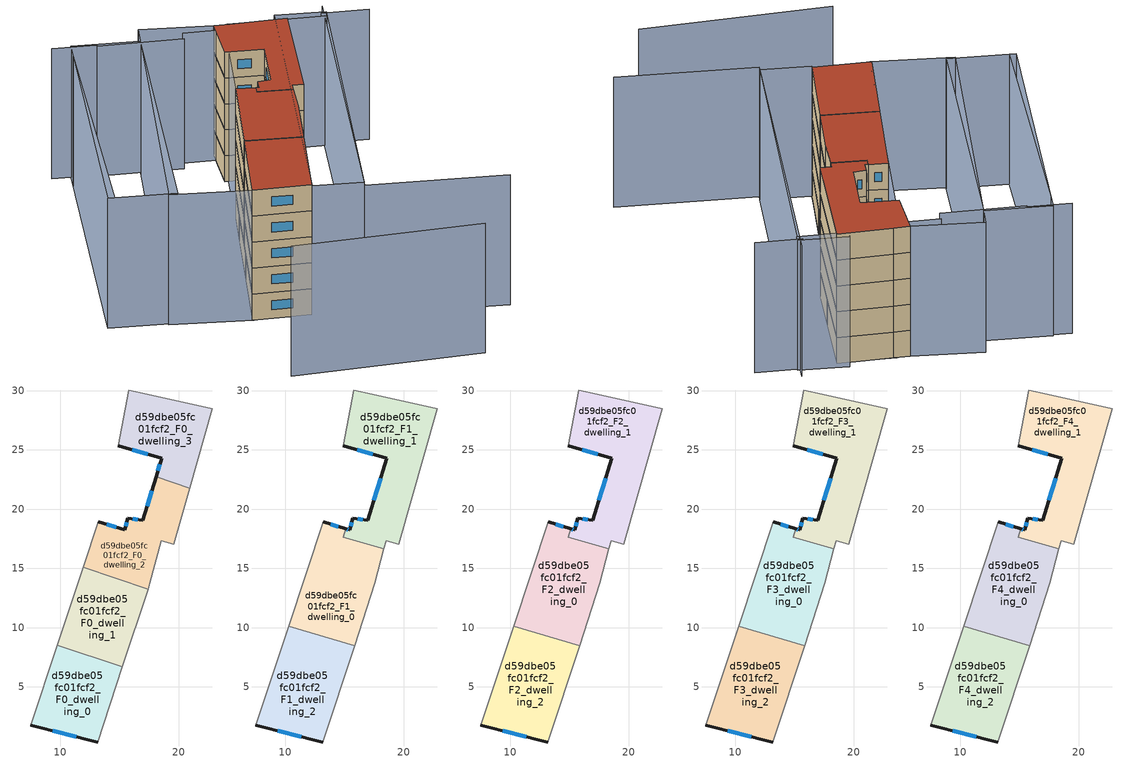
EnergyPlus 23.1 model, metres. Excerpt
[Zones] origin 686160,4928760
d59dbe05fc01fcf2_F0_dwelling_0
 floor ground (EU_floor_Construction): 15.25,6.67 13.17,0.34 7.5,1.75 9.74,8.5 z0
 wall outside (EU_wall_Construction): 7.5,1.75 13.17,0.34 z0:3
 wall adiabatic (EU_wall_Construction): 13.17,0.34 15.25,6.67 / 9.74,8.5 7.5,1.75 z0:3
 wall to d59dbe05fc01fcf2_F0_dwelling_1 (EU_wall_Construction): 15.25,6.67 9.74,8.51 z0:3
 window (EU_Window_Construction): 9.34,1.29 11.33,0.8 z0.98:2.02
d59dbe05fc01fcf2_F0_dwelling_1
 floor ground (EU_floor_Construction): 17.41,13.25 15.25,6.67 9.74,8.5 11.92,15.07 z0
 wall adiabatic (EU_wall_Construction): 15.25,6.67 17.41,13.25 / 11.92,15.07 9.74,8.5 z0:3
 wall to d59dbe05fc01fcf2_F0_dwelling_2 (EU_wall_Construction): 17.4,13.25 11.92,15.07 z0:3
d59dbe05fc01fcf2_F0_dwelling_2
 floor ground (EU_floor_Construction): 20.93,21.77 19.59,17.03 18.5,17.34 17.57,13.75 17.41,13.25 11.92,15.07 13.2,18.92 15.44,18.24 15.7,19.23 16.97,19.05 18.08,22.72 z0
 wall outside (EU_wall_Construction): 18.08,22.72 16.97,19.05 15.7,19.23 15.44,18.24 13.2,18.92 z0:3
 wall adiabatic (EU_wall_Construction): 13.2,18.92 11.92,15.07 / 17.41,13.25 17.57,13.75 18.5,17.34 19.59,17.03 20.93,21.77 z0:3
 wall to d59dbe05fc01fcf2_F0_dwelling_3 (EU_wall_Construction): 20.93,21.77 18.08,22.72 z0:3
 window (EU_Window_Construction): 14.71,18.46 13.93,18.7 / 15.62,18.91 15.52,18.56 / 16.56,19.11 16.11,19.17 / 17.72,21.53 17.33,20.25 z0.98:2.02
d59dbe05fc01fcf2_F0_dwelling_3
 floor ground (EU_floor_Construction): 22.83,28.46 20.93,21.77 18.08,22.72 18.56,24.29 14.88,25.33 15.77,30.05 17.34,29.7 z0
 wall outside (EU_wall_Construction): 14.88,25.33 18.56,24.29 18.08,22.72 z0:3
 wall adiabatic (EU_wall_Construction): 20.93,21.77 22.83,28.46 17.34,29.7 15.77,30.05 14.88,25.33 z0:3
 window (EU_Window_Construction): 18.4,23.78 18.24,23.23 / 16.08,24.99 17.36,24.63 z0.98:2.02
d59dbe05fc01fcf2_F1_dwelling_0
 floor to d59dbe05fc01fcf2_F0_dwelling_2 (EU_floor_Construction): 18.32,16.64 17.57,13.75 17.4,13.25 11.92,15.07 13.2,18.92 15.1,18.34 14.9,17.63 z3
 floor to d59dbe05fc01fcf2_F0_dwelling_1 (EU_floor_Construction): 17.4,13.25 15.84,8.48 10.28,10.11 11.92,15.07 z3
 wall outside (EU_wall_Construction): 15.1,18.34 13.2,18.92 z3:6
 wall adiabatic (EU_wall_Construction): 13.2,18.92 10.28,10.11 / 15.84,8.48 17.57,13.75 18.32,16.63 z3:6
 wall to d59dbe05fc01fcf2_F1_dwelling_1 (EU_wall_Construction): 14.89,17.63 15.1,18.34 / 18.32,16.64 14.9,17.63 z3:6
 wall to d59dbe05fc01fcf2_F1_dwelling_2 (EU_wall_Construction): 10.27,10.11 15.84,8.48 z3:6
 window (EU_Window_Construction): 14.48,18.53 13.82,18.73 z3.98:5.02
d59dbe05fc01fcf2_F1_dwelling_1
 floor to d59dbe05fc01fcf2_F0_dwelling_2 (EU_floor_Construction): 20.93,21.77 19.59,17.03 18.5,17.34 18.32,16.64 14.9,17.63 15.1,18.34 15.44,18.24 15.7,19.23 16.97,19.05 18.08,22.72 z3
 floor to d59dbe05fc01fcf2_F0_dwelling_3 (EU_floor_Construction): 22.83,28.46 20.93,21.77 18.08,22.72 18.56,24.29 14.88,25.33 15.77,30.05 17.34,29.7 z3
 wall outside (EU_wall_Construction): 14.88,25.33 18.56,24.29 16.97,19.05 15.7,19.23 15.44,18.24 15.1,18.34 z3:6
 wall adiabatic (EU_wall_Construction): 18.32,16.63 18.5,17.34 19.59,17.03 22.83,28.46 17.34,29.7 15.77,30.05 14.88,25.33 z3:6
 window (EU_Window_Construction): 18.04,22.59 17.49,20.76 / 16.08,24.99 17.36,24.63 / 15.33,18.27 15.21,18.31 / 15.62,18.91 15.52,18.56 / 16.56,19.11 16.11,19.17 z3.98:5.02
d59dbe05fc01fcf2_F1_dwelling_2
 floor to d59dbe05fc01fcf2_F0_dwelling_0 (EU_floor_Construction): 15.25,6.67 13.17,0.34 7.5,1.75 9.74,8.5 z3
 floor to d59dbe05fc01fcf2_F0_dwelling_1 (EU_floor_Construction): 15.84,8.48 15.25,6.67 9.74,8.5 10.28,10.11 z3
 wall outside (EU_wall_Construction): 7.5,1.75 13.17,0.34 z3:6
 wall adiabatic (EU_wall_Construction): 10.28,10.11 7.5,1.75 / 13.17,0.34 15.84,8.48 z3:6
 window (EU_Window_Construction): 9.34,1.29 11.33,0.8 z3.98:5.02
d59dbe05fc01fcf2_F2_dwelling_0
 floor to d59dbe05fc01fcf2_F1_dwelling_0 (EU_floor_Construction): 18.32,16.63 17.57,13.75 15.84,8.48 10.27,10.11 13.2,18.92 15.1,18.34 14.9,17.63 z6
 wall outside (EU_wall_Construction): 15.1,18.34 13.2,18.92 z6:9
 wall adiabatic (EU_wall_Construction): 13.2,18.92 10.28,10.11 / 15.84,8.48 17.57,13.75 18.32,16.63 z6:9
 wall to d59dbe05fc01fcf2_F2_dwelling_1 (EU_wall_Construction): 14.89,17.63 15.1,18.34 / 18.32,16.64 14.9,17.63 z6:9
 wall to d59dbe05fc01fcf2_F2_dwelling_2 (EU_wall_Construction): 10.27,10.11 15.84,8.48 z6:9
 window (EU_Window_Construction): 14.48,18.53 13.82,18.73 z6.98:8.02
d59dbe05fc01fcf2_F2_dwelling_1
 floor to d59dbe05fc01fcf2_F1_dwelling_1 (EU_floor_Construction): 22.83,28.46 19.59,17.03 18.5,17.34 18.32,16.63 14.9,17.63 15.1,18.34 15.44,18.24 15.7,19.23 16.97,19.05 18.56,24.29 14.88,25.33 15.77,30.05 17.34,29.7 z6
 wall outside (EU_wall_Construction): 14.88,25.33 18.56,24.29 16.97,19.05 15.7,19.23 15.44,18.24 15.1,18.34 z6:9
 wall adiabatic (EU_wall_Construction): 18.32,16.63 18.5,17.34 19.59,17.03 22.83,28.46 17.34,29.7 15.77,30.05 14.88,25.33 z6:9
 window (EU_Window_Construction): 18.04,22.59 17.49,20.76 / 16.08,24.99 17.36,24.63 / 15.33,18.27 15.21,18.31 / 15.62,18.91 15.52,18.56 / 16.56,19.11 16.11,19.17 z6.98:8.02
d59dbe05fc01fcf2_F2_dwelling_2
 floor to d59dbe05fc01fcf2_F1_dwelling_2 (EU_floor_Construction): 15.84,8.48 13.17,0.34 7.5,1.75 10.27,10.11 z6
 wall outside (EU_wall_Construction): 7.5,1.75 13.17,0.34 z6:9
 wall adiabatic (EU_wall_Construction): 10.28,10.11 7.5,1.75 / 13.17,0.34 15.84,8.48 z6:9
 window (EU_Window_Construction): 9.34,1.29 11.33,0.8 z6.98:8.02
d59dbe05fc01fcf2_F3_dwelling_0
 floor to d59dbe05fc01fcf2_F2_dwelling_0 (EU_floor_Construction): 18.32,16.63 17.57,13.75 15.84,8.48 10.27,10.11 13.2,18.92 15.1,18.34 14.9,17.63 z9
 wall outside (EU_wall_Construction): 15.1,18.34 13.2,18.92 z9:12
 wall adiabatic (EU_wall_Construction): 13.2,18.92 10.28,10.11 / 15.84,8.48 17.57,13.75 18.32,16.63 z9:12
 wall to d59dbe05fc01fcf2_F3_dwelling_1 (EU_wall_Construction): 14.89,17.63 15.1,18.34 / 18.32,16.64 14.9,17.63 z9:12
 wall to d59dbe05fc01fcf2_F3_dwelling_2 (EU_wall_Construction): 10.27,10.11 15.84,8.48 z9:12
 window (EU_Window_Construction): 14.48,18.53 13.82,18.73 z9.98:11.02
d59dbe05fc01fcf2_F3_dwelling_1
 floor to d59dbe05fc01fcf2_F2_dwelling_1 (EU_floor_Construction): 22.83,28.46 19.59,17.03 18.5,17.34 18.32,16.63 14.9,17.63 15.1,18.34 15.44,18.24 15.7,19.23 16.97,19.05 18.56,24.29 14.88,25.33 15.77,30.05 17.34,29.7 z9
 wall outside (EU_wall_Construction): 14.88,25.33 18.56,24.29 16.97,19.05 15.7,19.23 15.44,18.24 15.1,18.34 z9:12
 wall adiabatic (EU_wall_Construction): 18.32,16.63 18.5,17.34 19.59,17.03 22.83,28.46 17.34,29.7 15.77,30.05 14.88,25.33 z9:12
 window (EU_Window_Construction): 18.04,22.59 17.49,20.76 / 16.08,24.99 17.36,24.63 / 15.33,18.27 15.21,18.31 / 15.62,18.91 15.52,18.56 / 16.56,19.11 16.11,19.17 z9.98:11.02
d59dbe05fc01fcf2_F3_dwelling_2
 floor to d59dbe05fc01fcf2_F2_dwelling_2 (EU_floor_Construction): 15.84,8.48 13.17,0.34 7.5,1.75 10.27,10.11 z9
 wall outside (EU_wall_Construction): 7.5,1.75 13.17,0.34 z9:12
 wall adiabatic (EU_wall_Construction): 10.28,10.11 7.5,1.75 / 13.17,0.34 15.84,8.48 z9:12
 window (EU_Window_Construction): 9.34,1.29 11.33,0.8 z9.98:11.02
d59dbe05fc01fcf2_F4_dwelling_0
 floor to d59dbe05fc01fcf2_F3_dwelling_0 (EU_floor_Construction): 18.32,16.63 17.57,13.75 15.84,8.48 10.27,10.11 13.2,18.92 15.1,18.34 14.9,17.63 z12
 wall outside (EU_wall_Construction): 15.1,18.34 13.2,18.92 z12:15
 wall adiabatic (EU_wall_Construction): 13.2,18.92 10.28,10.11 / 15.84,8.48 17.57,13.75 18.32,16.63 z12:15
 wall to d59dbe05fc01fcf2_F4_dwelling_1 (EU_wall_Construction): 14.89,17.63 15.1,18.34 / 18.32,16.64 14.9,17.63 z12:15
 wall to d59dbe05fc01fcf2_F4_dwelling_2 (EU_wall_Construction): 10.27,10.11 15.84,8.48 z12:15
 window (EU_Window_Construction): 14.48,18.53 13.82,18.73 z12.98:14.02
 roof outside (EU_roof_Construction): 15.84,8.48 17.57,13.75 18.32,16.63 14.9,17.63 15.1,18.34 13.2,18.92 10.28,10.11 z15
d59dbe05fc01fcf2_F4_dwelling_1
 floor to d59dbe05fc01fcf2_F3_dwelling_1 (EU_floor_Construction): 22.83,28.46 19.59,17.03 18.5,17.34 18.32,16.63 14.9,17.63 15.1,18.34 15.44,18.24 15.7,19.23 16.97,19.05 18.56,24.29 14.88,25.33 15.77,30.05 17.34,29.7 z12
 wall outside (EU_wall_Construction): 14.88,25.33 18.56,24.29 16.97,19.05 15.7,19.23 15.44,18.24 15.1,18.34 z12:15
 wall adiabatic (EU_wall_Construction): 18.32,16.63 18.5,17.34 19.59,17.03 22.83,28.46 17.34,29.7 15.77,30.05 14.88,25.33 z12:15
 window (EU_Window_Construction): 18.04,22.59 17.49,20.76 / 16.08,24.99 17.36,24.63 / 15.33,18.27 15.21,18.31 / 15.62,18.91 15.52,18.56 / 16.56,19.11 16.11,19.17 z12.98:14.02
 roof outside (EU_roof_Construction): 19.59,17.03 22.83,28.46 17.34,29.7 15.77,30.05 14.88,25.33 18.56,24.29 16.97,19.05 15.7,19.23 15.44,18.24 15.1,18.34 14.9,17.63 18.32,16.63 18.5,17.34 z15
d59dbe05fc01fcf2_F4_dwelling_2
 floor to d59dbe05fc01fcf2_F3_dwelling_2 (EU_floor_Construction): 15.84,8.48 13.17,0.34 7.5,1.75 10.27,10.11 z12
 wall outside (EU_wall_Construction): 7.5,1.75 13.17,0.34 z12:15
 wall adiabatic (EU_wall_Construction): 10.28,10.11 7.5,1.75 / 13.17,0.34 15.84,8.48 z12:15
 window (EU_Window_Construction): 9.34,1.29 11.33,0.8 z12.98:14.02
 roof outside (EU_roof_Construction): 13.17,0.34 15.84,8.48 10.28,10.11 7.5,1.75 z15
shading: 6.97,-8.85 25.84,-12.61 / 31.47,-5.72 17.84,-1.76 / 17.84,-1.76 26.81,29.07 / 1.12,30.56 -5.24,5.86 / 30.74,26.7 26.2,27.94 / 26.55,27.32 17.02,29.78 / 17.33,28.79 12.46,30.03 / 12.21,29.07 3.95,31.19 / 4,31.4 -0.24,32.59 / 26.72,27.96 17.99,-1.26 / 17.99,-1.26 13.13,0.19 / 13.13,0.19 21.86,29.42 / 21.86,29.42 26.72,27.96 / -0.24,4.23 8.77,32.3 / 8.77,32.3 16.68,29.76 / 16.68,29.76 7.67,1.7 / 7.67,1.7 -0.24,4.23 / -5.91,6.03 1.61,32.26 / 1.61,32.26 8.15,30.38 / 8.15,30.38 0.63,4.16 / 0.63,4.16 -5.91,6.03 z0:15
[Building]
EU S2 Campaign: North Axis=0; Terrain=City; Solar Distribution=FullExterior
[Site:Location]
Bologna: Latitude=44.5; Longitude=11.25; Time Zone=1; Elevation=37
[SizingPeriod:WeatherFileDays]
AnnualSizingPeriod: Begin Month=1; Begin Day of Month=1; End Month=12; End Day of Month=31; Day of Week for Start Day=Monday; Use Weather File Daylight Saving Period=No; Use Weather File Rain and Snow Indicators=No
[MATERIAL]
EU_InternalMass_Material: Roughness=MediumRough; Thickness=0.1; Conductivity=1; Density=1800; Specific Heat=900; Thermal Absorptance=0.9; Solar Absorptance=0.7; Visible Absorptance=0.7
[MATERIAL:NOMASS] Roughness=MediumRough; Thermal Absorptance=0.9; Solar Absorptance=0.7; Visible Absorptance=0.7
Name | Thermal Resistance
EU_wall_NoMass | 0.905828
EU_roof_NoMass | 0.37593
EU_floor_NoMass | 0.67114
[WINDOWMATERIAL:SIMPLEGLAZINGSYSTEM]
EU_Window_SimpleGlazing: UFactor=4.52486; Solar Heat Gain Coefficient=0.85; Visible Transmittance=0.85
[CONSTRUCTION]
EU_wall_Construction: EU_wall_NoMass
EU_roof_Construction: EU_roof_NoMass
EU_floor_Construction: EU_floor_NoMass
EU_InternalMass_Construction: EU_InternalMass_Material
EU_Window_Construction: EU_Window_SimpleGlazing
[ZONE] Type=1; Multiplier=1; Ceiling Height=autocalculate; Floor Area=autocalculate; Part of Total Floor Area=Yes
Name | Volume
d59dbe05fc01fcf2_F0_dwelling_0 | 120.185
d59dbe05fc01fcf2_F1_dwelling_0 | 151.464
d59dbe05fc01fcf2_F2_dwelling_0; d59dbe05fc01fcf2_F3_dwelling_0; d59dbe05fc01fcf2_F4_dwelling_0 | 151.472
d59dbe05fc01fcf2_F0_dwelling_1 | 120.204
d59dbe05fc01fcf2_F1_dwelling_1 | 177.841
d59dbe05fc01fcf2_F2_dwelling_1; d59dbe05fc01fcf2_F3_dwelling_1; d59dbe05fc01fcf2_F4_dwelling_1 | 177.849
d59dbe05fc01fcf2_F0_dwelling_2 | 120.191
d59dbe05fc01fcf2_F1_dwelling_2 | 151.466
d59dbe05fc01fcf2_F2_dwelling_2; d59dbe05fc01fcf2_F3_dwelling_2; d59dbe05fc01fcf2_F4_dwelling_2 | 151.474
d59dbe05fc01fcf2_F0_dwelling_3 | 120.196
[INTERNALMASS] Construction=EU_InternalMass_Construction
Name | Zone or ZoneList | Surface Area
d59dbe05fc01fcf2_F0_dwelling_0_EU_InternalMass | d59dbe05fc01fcf2_F0_dwelling_0 | 40.0615
d59dbe05fc01fcf2_F0_dwelling_1_EU_InternalMass | d59dbe05fc01fcf2_F0_dwelling_1 | 40.0679
d59dbe05fc01fcf2_F0_dwelling_2_EU_InternalMass | d59dbe05fc01fcf2_F0_dwelling_2 | 40.0638
d59dbe05fc01fcf2_F0_dwelling_3_EU_InternalMass | d59dbe05fc01fcf2_F0_dwelling_3 | 40.0649
d59dbe05fc01fcf2_F1_dwelling_0_EU_InternalMass | d59dbe05fc01fcf2_F1_dwelling_0 | 50.4905
d59dbe05fc01fcf2_F1_dwelling_1_EU_InternalMass | d59dbe05fc01fcf2_F1_dwelling_1 | 59.2822
d59dbe05fc01fcf2_F1_dwelling_2_EU_InternalMass | d59dbe05fc01fcf2_F1_dwelling_2 | 50.4908
d59dbe05fc01fcf2_F2_dwelling_0_EU_InternalMass | d59dbe05fc01fcf2_F2_dwelling_0 | 50.4905
d59dbe05fc01fcf2_F2_dwelling_1_EU_InternalMass | d59dbe05fc01fcf2_F2_dwelling_1 | 59.2822
d59dbe05fc01fcf2_F2_dwelling_2_EU_InternalMass | d59dbe05fc01fcf2_F2_dwelling_2 | 50.4908
d59dbe05fc01fcf2_F3_dwelling_0_EU_InternalMass | d59dbe05fc01fcf2_F3_dwelling_0 | 50.4905
d59dbe05fc01fcf2_F3_dwelling_1_EU_InternalMass | d59dbe05fc01fcf2_F3_dwelling_1 | 59.2822
d59dbe05fc01fcf2_F3_dwelling_2_EU_InternalMass | d59dbe05fc01fcf2_F3_dwelling_2 | 50.4908
d59dbe05fc01fcf2_F4_dwelling_0_EU_InternalMass | d59dbe05fc01fcf2_F4_dwelling_0 | 50.4905
d59dbe05fc01fcf2_F4_dwelling_1_EU_InternalMass | d59dbe05fc01fcf2_F4_dwelling_1 | 59.2822
d59dbe05fc01fcf2_F4_dwelling_2_EU_InternalMass | d59dbe05fc01fcf2_F4_dwelling_2 | 50.4908
[OTHEREQUIPMENT] Fuel Type=Electricity; Design Level Calculation Method=Watts/Area; Power per Zone Floor Area=1; Fraction Latent=0; Fraction Radiant=0; Fraction Lost=0; Carbon Dioxide Generation Rate=0; EndUse Subcategory=EU_Step8_InternalGains
Name | Zone or ZoneList or Space or SpaceList | Schedule
EU_Step8_InternalGain_d59dbe05fc01fcf2_F0_dwelling_0_f000 | d59dbe05fc01fcf2_F0_dwelling_0 | EU_Step8_GainSchedule_d59dbe05fc01fcf2_F0_dwelling_0_f000
EU_Step8_InternalGain_d59dbe05fc01fcf2_F0_dwelling_1_f000 | d59dbe05fc01fcf2_F0_dwelling_1 | EU_Step8_GainSchedule_d59dbe05fc01fcf2_F0_dwelling_1_f000
EU_Step8_InternalGain_d59dbe05fc01fcf2_F0_dwelling_2_f000 | d59dbe05fc01fcf2_F0_dwelling_2 | EU_Step8_GainSchedule_d59dbe05fc01fcf2_F0_dwelling_2_f000
EU_Step8_InternalGain_d59dbe05fc01fcf2_F0_dwelling_3_f000 | d59dbe05fc01fcf2_F0_dwelling_3 | EU_Step8_GainSchedule_d59dbe05fc01fcf2_F0_dwelling_3_f000
EU_Step8_InternalGain_d59dbe05fc01fcf2_F1_dwelling_0_f000 | d59dbe05fc01fcf2_F1_dwelling_0 | EU_Step8_GainSchedule_d59dbe05fc01fcf2_F1_dwelling_0_f000
EU_Step8_InternalGain_d59dbe05fc01fcf2_F1_dwelling_1_f000 | d59dbe05fc01fcf2_F1_dwelling_1 | EU_Step8_GainSchedule_d59dbe05fc01fcf2_F1_dwelling_1_f000
EU_Step8_InternalGain_d59dbe05fc01fcf2_F1_dwelling_2_f000 | d59dbe05fc01fcf2_F1_dwelling_2 | EU_Step8_GainSchedule_d59dbe05fc01fcf2_F1_dwelling_2_f000
EU_Step8_InternalGain_d59dbe05fc01fcf2_F2_dwelling_0_f000 | d59dbe05fc01fcf2_F2_dwelling_0 | EU_Step8_GainSchedule_d59dbe05fc01fcf2_F2_dwelling_0_f000
EU_Step8_InternalGain_d59dbe05fc01fcf2_F2_dwelling_1_f000 | d59dbe05fc01fcf2_F2_dwelling_1 | EU_Step8_GainSchedule_d59dbe05fc01fcf2_F2_dwelling_1_f000
EU_Step8_InternalGain_d59dbe05fc01fcf2_F2_dwelling_2_f000 | d59dbe05fc01fcf2_F2_dwelling_2 | EU_Step8_GainSchedule_d59dbe05fc01fcf2_F2_dwelling_2_f000
EU_Step8_InternalGain_d59dbe05fc01fcf2_F3_dwelling_0_f000 | d59dbe05fc01fcf2_F3_dwelling_0 | EU_Step8_GainSchedule_d59dbe05fc01fcf2_F3_dwelling_0_f000
EU_Step8_InternalGain_d59dbe05fc01fcf2_F3_dwelling_1_f000 | d59dbe05fc01fcf2_F3_dwelling_1 | EU_Step8_GainSchedule_d59dbe05fc01fcf2_F3_dwelling_1_f000
EU_Step8_InternalGain_d59dbe05fc01fcf2_F3_dwelling_2_f000 | d59dbe05fc01fcf2_F3_dwelling_2 | EU_Step8_GainSchedule_d59dbe05fc01fcf2_F3_dwelling_2_f000
EU_Step8_InternalGain_d59dbe05fc01fcf2_F4_dwelling_0_f000 | d59dbe05fc01fcf2_F4_dwelling_0 | EU_Step8_GainSchedule_d59dbe05fc01fcf2_F4_dwelling_0_f000
EU_Step8_InternalGain_d59dbe05fc01fcf2_F4_dwelling_1_f000 | d59dbe05fc01fcf2_F4_dwelling_1 | EU_Step8_GainSchedule_d59dbe05fc01fcf2_F4_dwelling_1_f000
EU_Step8_InternalGain_d59dbe05fc01fcf2_F4_dwelling_2_f000 | d59dbe05fc01fcf2_F4_dwelling_2 | EU_Step8_GainSchedule_d59dbe05fc01fcf2_F4_dwelling_2_f000
[ZONEVENTILATION:DESIGNFLOWRATE] Schedule=EU_AlwaysOn; Design Flow Rate Calculation Method=AirChanges/Hour; Air Changes per Hour=0.73129; Ventilation Type=Natural; Fan Pressure Rise=0; Fan Total Efficiency=1; Constant Term Coefficient=1; Temperature Term Coefficient=0; Velocity Term Coefficient=0; Velocity Squared Term Coefficient=0; Minimum Indoor Temperature=-100; Maximum Indoor Temperature=100; Delta Temperature=-100; Minimum Outdoor Temperature=-100; Maximum Outdoor Temperature=100; Maximum Wind Speed=40
Name | Zone or ZoneList or Space or SpaceList
EU_ConstantAir_d59dbe05fc01fcf2_F0_dwelling_0 | d59dbe05fc01fcf2_F0_dwelling_0
EU_ConstantAir_d59dbe05fc01fcf2_F0_dwelling_1 | d59dbe05fc01fcf2_F0_dwelling_1
EU_ConstantAir_d59dbe05fc01fcf2_F0_dwelling_2 | d59dbe05fc01fcf2_F0_dwelling_2
EU_ConstantAir_d59dbe05fc01fcf2_F0_dwelling_3 | d59dbe05fc01fcf2_F0_dwelling_3
EU_ConstantAir_d59dbe05fc01fcf2_F1_dwelling_0 | d59dbe05fc01fcf2_F1_dwelling_0
EU_ConstantAir_d59dbe05fc01fcf2_F1_dwelling_1 | d59dbe05fc01fcf2_F1_dwelling_1
EU_ConstantAir_d59dbe05fc01fcf2_F1_dwelling_2 | d59dbe05fc01fcf2_F1_dwelling_2
EU_ConstantAir_d59dbe05fc01fcf2_F2_dwelling_0 | d59dbe05fc01fcf2_F2_dwelling_0
EU_ConstantAir_d59dbe05fc01fcf2_F2_dwelling_1 | d59dbe05fc01fcf2_F2_dwelling_1
EU_ConstantAir_d59dbe05fc01fcf2_F2_dwelling_2 | d59dbe05fc01fcf2_F2_dwelling_2
EU_ConstantAir_d59dbe05fc01fcf2_F3_dwelling_0 | d59dbe05fc01fcf2_F3_dwelling_0
EU_ConstantAir_d59dbe05fc01fcf2_F3_dwelling_1 | d59dbe05fc01fcf2_F3_dwelling_1
EU_ConstantAir_d59dbe05fc01fcf2_F3_dwelling_2 | d59dbe05fc01fcf2_F3_dwelling_2
EU_ConstantAir_d59dbe05fc01fcf2_F4_dwelling_0 | d59dbe05fc01fcf2_F4_dwelling_0
EU_ConstantAir_d59dbe05fc01fcf2_F4_dwelling_1 | d59dbe05fc01fcf2_F4_dwelling_1
EU_ConstantAir_d59dbe05fc01fcf2_F4_dwelling_2 | d59dbe05fc01fcf2_F4_dwelling_2
[HVACTEMPLATE:THERMOSTAT] Constant Heating Setpoint=20; Constant Cooling Setpoint=50
EU_HeatOnly_d59dbe05fc01fcf2_F0_dwelling_0; EU_HeatOnly_d59dbe05fc01fcf2_F0_dwelling_1; EU_HeatOnly_d59dbe05fc01fcf2_F0_dwelling_2; EU_HeatOnly_d59dbe05fc01fcf2_F0_dwelling_3; EU_HeatOnly_d59dbe05fc01fcf2_F1_dwelling_0; EU_HeatOnly_d59dbe05fc01fcf2_F1_dwelling_1; EU_HeatOnly_d59dbe05fc01fcf2_F1_dwelling_2; EU_HeatOnly_d59dbe05fc01fcf2_F2_dwelling_0; EU_HeatOnly_d59dbe05fc01fcf2_F2_dwelling_1; EU_HeatOnly_d59dbe05fc01fcf2_F2_dwelling_2; EU_HeatOnly_d59dbe05fc01fcf2_F3_dwelling_0; EU_HeatOnly_d59dbe05fc01fcf2_F3_dwelling_1; EU_HeatOnly_d59dbe05fc01fcf2_F3_dwelling_2; EU_HeatOnly_d59dbe05fc01fcf2_F4_dwelling_0; EU_HeatOnly_d59dbe05fc01fcf2_F4_dwelling_1; EU_HeatOnly_d59dbe05fc01fcf2_F4_dwelling_2
[HVACTEMPLATE:ZONE:IDEALLOADSAIRSYSTEM] System Availability Schedule=EU_AlwaysOn; Maximum Heating Supply Air Temperature=50; Minimum Cooling Supply Air Temperature=13; Maximum Heating Supply Air Humidity Ratio=0.0156; Minimum Cooling Supply Air Humidity Ratio=0.0077; Heating Limit=NoLimit; Cooling Limit=NoLimit; Heating Availability Schedule=EU_AlwaysOn; Cooling Availability Schedule=EU_CoolingOff; Dehumidification Control Type=ConstantSensibleHeatRatio; Cooling Sensible Heat Ratio=0.7; Dehumidification Setpoint=60; Humidification Control Type=None; Humidification Setpoint=30; Outdoor Air Method=None; Outdoor Air Flow Rate per Person=0.00944; Outdoor Air Flow Rate per Zone Floor Area=0; Outdoor Air Flow Rate per Zone=0; Demand Controlled Ventilation Type=None; Outdoor Air Economizer Type=NoEconomizer; Heat Recovery Type=None; Sensible Heat Recovery Effectiveness=0.7; Latent Heat Recovery Effectiveness=0.65
Name | Template Thermostat
d59dbe05fc01fcf2_F0_dwelling_0 | EU_HeatOnly_d59dbe05fc01fcf2_F0_dwelling_0
d59dbe05fc01fcf2_F0_dwelling_1 | EU_HeatOnly_d59dbe05fc01fcf2_F0_dwelling_1
d59dbe05fc01fcf2_F0_dwelling_2 | EU_HeatOnly_d59dbe05fc01fcf2_F0_dwelling_2
d59dbe05fc01fcf2_F0_dwelling_3 | EU_HeatOnly_d59dbe05fc01fcf2_F0_dwelling_3
d59dbe05fc01fcf2_F1_dwelling_0 | EU_HeatOnly_d59dbe05fc01fcf2_F1_dwelling_0
d59dbe05fc01fcf2_F1_dwelling_1 | EU_HeatOnly_d59dbe05fc01fcf2_F1_dwelling_1
d59dbe05fc01fcf2_F1_dwelling_2 | EU_HeatOnly_d59dbe05fc01fcf2_F1_dwelling_2
d59dbe05fc01fcf2_F2_dwelling_0 | EU_HeatOnly_d59dbe05fc01fcf2_F2_dwelling_0
d59dbe05fc01fcf2_F2_dwelling_1 | EU_HeatOnly_d59dbe05fc01fcf2_F2_dwelling_1
d59dbe05fc01fcf2_F2_dwelling_2 | EU_HeatOnly_d59dbe05fc01fcf2_F2_dwelling_2
d59dbe05fc01fcf2_F3_dwelling_0 | EU_HeatOnly_d59dbe05fc01fcf2_F3_dwelling_0
d59dbe05fc01fcf2_F3_dwelling_1 | EU_HeatOnly_d59dbe05fc01fcf2_F3_dwelling_1
d59dbe05fc01fcf2_F3_dwelling_2 | EU_HeatOnly_d59dbe05fc01fcf2_F3_dwelling_2
d59dbe05fc01fcf2_F4_dwelling_0 | EU_HeatOnly_d59dbe05fc01fcf2_F4_dwelling_0
d59dbe05fc01fcf2_F4_dwelling_1 | EU_HeatOnly_d59dbe05fc01fcf2_F4_dwelling_1
d59dbe05fc01fcf2_F4_dwelling_2 | EU_HeatOnly_d59dbe05fc01fcf2_F4_dwelling_2
[SIZING:ZONE] Zone Cooling Design Supply Air Temperature Input Method=SupplyAirTemperature; Zone Cooling Design Supply Air Temperature=13; Zone Heating Design Supply Air Temperature Input Method=SupplyAirTemperature; Zone Heating Design Supply Air Temperature=50; Zone Cooling Design Supply Air Humidity Ratio=0.008; Zone Heating Design Supply Air Humidity Ratio=0.008; Cooling Design Air Flow Method=DesignDay; Cooling Design Air Flow Rate=0; Cooling Minimum Air Flow per Zone Floor Area=0.000762; Cooling Minimum Air Flow=0; Cooling Minimum Air Flow Fraction=0.2; Heating Design Air Flow Method=DesignDay; Heating Design Air Flow Rate=0; Heating Maximum Air Flow per Zone Floor Area=0.002032; Heating Maximum Air Flow=0.141576; Heating Maximum Air Flow Fraction=0.3; Account for Dedicated Outdoor Air System=No; Dedicated Outdoor Air System Control Strategy=NeutralSupplyAir; Dedicated Outdoor Air Low Setpoint Temperature for Design=autosize; Dedicated Outdoor Air High Setpoint Temperature for Design=autosize; Zone Load Sizing Method=Sensible Load Only No Latent Load; Zone Latent Cooling Design Supply Air Humidity Ratio Input Method=HumidityRatioDifference; Zone Cooling Design Supply Air Humidity Ratio Difference=0.005; Zone Latent Heating Design Supply Air Humidity Ratio Input Method=HumidityRatioDifference; Zone Humidification Design Supply Air Humidity Ratio Difference=0.005
d59dbe05fc01fcf2_F0_dwelling_0; d59dbe05fc01fcf2_F0_dwelling_1; d59dbe05fc01fcf2_F0_dwelling_2; d59dbe05fc01fcf2_F0_dwelling_3; d59dbe05fc01fcf2_F1_dwelling_0; d59dbe05fc01fcf2_F1_dwelling_1; d59dbe05fc01fcf2_F1_dwelling_2; d59dbe05fc01fcf2_F2_dwelling_0; d59dbe05fc01fcf2_F2_dwelling_1; d59dbe05fc01fcf2_F2_dwelling_2; d59dbe05fc01fcf2_F3_dwelling_0; d59dbe05fc01fcf2_F3_dwelling_1; d59dbe05fc01fcf2_F3_dwelling_2; d59dbe05fc01fcf2_F4_dwelling_0; d59dbe05fc01fcf2_F4_dwelling_1; d59dbe05fc01fcf2_F4_dwelling_2
[SCHEDULE:CONSTANT]
Name | Hourly Value
EU_AlwaysOn | 1
EU_CoolingOff | 0
[SCHEDULE:FILE] Column Number=1; Rows to Skip at Top=0; Number of Hours of Data=8760; Column Separator=Comma; Interpolate to Timestep=No; Minutes per Item=60; Adjust Schedule for Daylight Savings=Yes
Name | File
EU_Step8_GainSchedule_d59dbe05fc01fcf2_F0_dwelling_0_f000 | ../../schedules/d59dbe05fc01fcf2/d59dbe05fc01fcf2_F0_dwelling_0_f000_gain.csv
EU_Step8_GainSchedule_d59dbe05fc01fcf2_F0_dwelling_1_f000 | ../../schedules/d59dbe05fc01fcf2/d59dbe05fc01fcf2_F0_dwelling_1_f000_gain.csv
EU_Step8_GainSchedule_d59dbe05fc01fcf2_F0_dwelling_2_f000 | ../../schedules/d59dbe05fc01fcf2/d59dbe05fc01fcf2_F0_dwelling_2_f000_gain.csv
EU_Step8_GainSchedule_d59dbe05fc01fcf2_F0_dwelling_3_f000 | ../../schedules/d59dbe05fc01fcf2/d59dbe05fc01fcf2_F0_dwelling_3_f000_gain.csv
EU_Step8_GainSchedule_d59dbe05fc01fcf2_F1_dwelling_0_f000 | ../../schedules/d59dbe05fc01fcf2/d59dbe05fc01fcf2_F1_dwelling_0_f000_gain.csv
EU_Step8_GainSchedule_d59dbe05fc01fcf2_F1_dwelling_1_f000 | ../../schedules/d59dbe05fc01fcf2/d59dbe05fc01fcf2_F1_dwelling_1_f000_gain.csv
EU_Step8_GainSchedule_d59dbe05fc01fcf2_F1_dwelling_2_f000 | ../../schedules/d59dbe05fc01fcf2/d59dbe05fc01fcf2_F1_dwelling_2_f000_gain.csv
EU_Step8_GainSchedule_d59dbe05fc01fcf2_F2_dwelling_0_f000 | ../../schedules/d59dbe05fc01fcf2/d59dbe05fc01fcf2_F2_dwelling_0_f000_gain.csv
EU_Step8_GainSchedule_d59dbe05fc01fcf2_F2_dwelling_1_f000 | ../../schedules/d59dbe05fc01fcf2/d59dbe05fc01fcf2_F2_dwelling_1_f000_gain.csv
EU_Step8_GainSchedule_d59dbe05fc01fcf2_F2_dwelling_2_f000 | ../../schedules/d59dbe05fc01fcf2/d59dbe05fc01fcf2_F2_dwelling_2_f000_gain.csv
EU_Step8_GainSchedule_d59dbe05fc01fcf2_F3_dwelling_0_f000 | ../../schedules/d59dbe05fc01fcf2/d59dbe05fc01fcf2_F3_dwelling_0_f000_gain.csv
EU_Step8_GainSchedule_d59dbe05fc01fcf2_F3_dwelling_1_f000 | ../../schedules/d59dbe05fc01fcf2/d59dbe05fc01fcf2_F3_dwelling_1_f000_gain.csv
EU_Step8_GainSchedule_d59dbe05fc01fcf2_F3_dwelling_2_f000 | ../../schedules/d59dbe05fc01fcf2/d59dbe05fc01fcf2_F3_dwelling_2_f000_gain.csv
EU_Step8_GainSchedule_d59dbe05fc01fcf2_F4_dwelling_0_f000 | ../../schedules/d59dbe05fc01fcf2/d59dbe05fc01fcf2_F4_dwelling_0_f000_gain.csv
EU_Step8_GainSchedule_d59dbe05fc01fcf2_F4_dwelling_1_f000 | ../../schedules/d59dbe05fc01fcf2/d59dbe05fc01fcf2_F4_dwelling_1_f000_gain.csv
EU_Step8_GainSchedule_d59dbe05fc01fcf2_F4_dwelling_2_f000 | ../../schedules/d59dbe05fc01fcf2/d59dbe05fc01fcf2_F4_dwelling_2_f000_gain.csv
